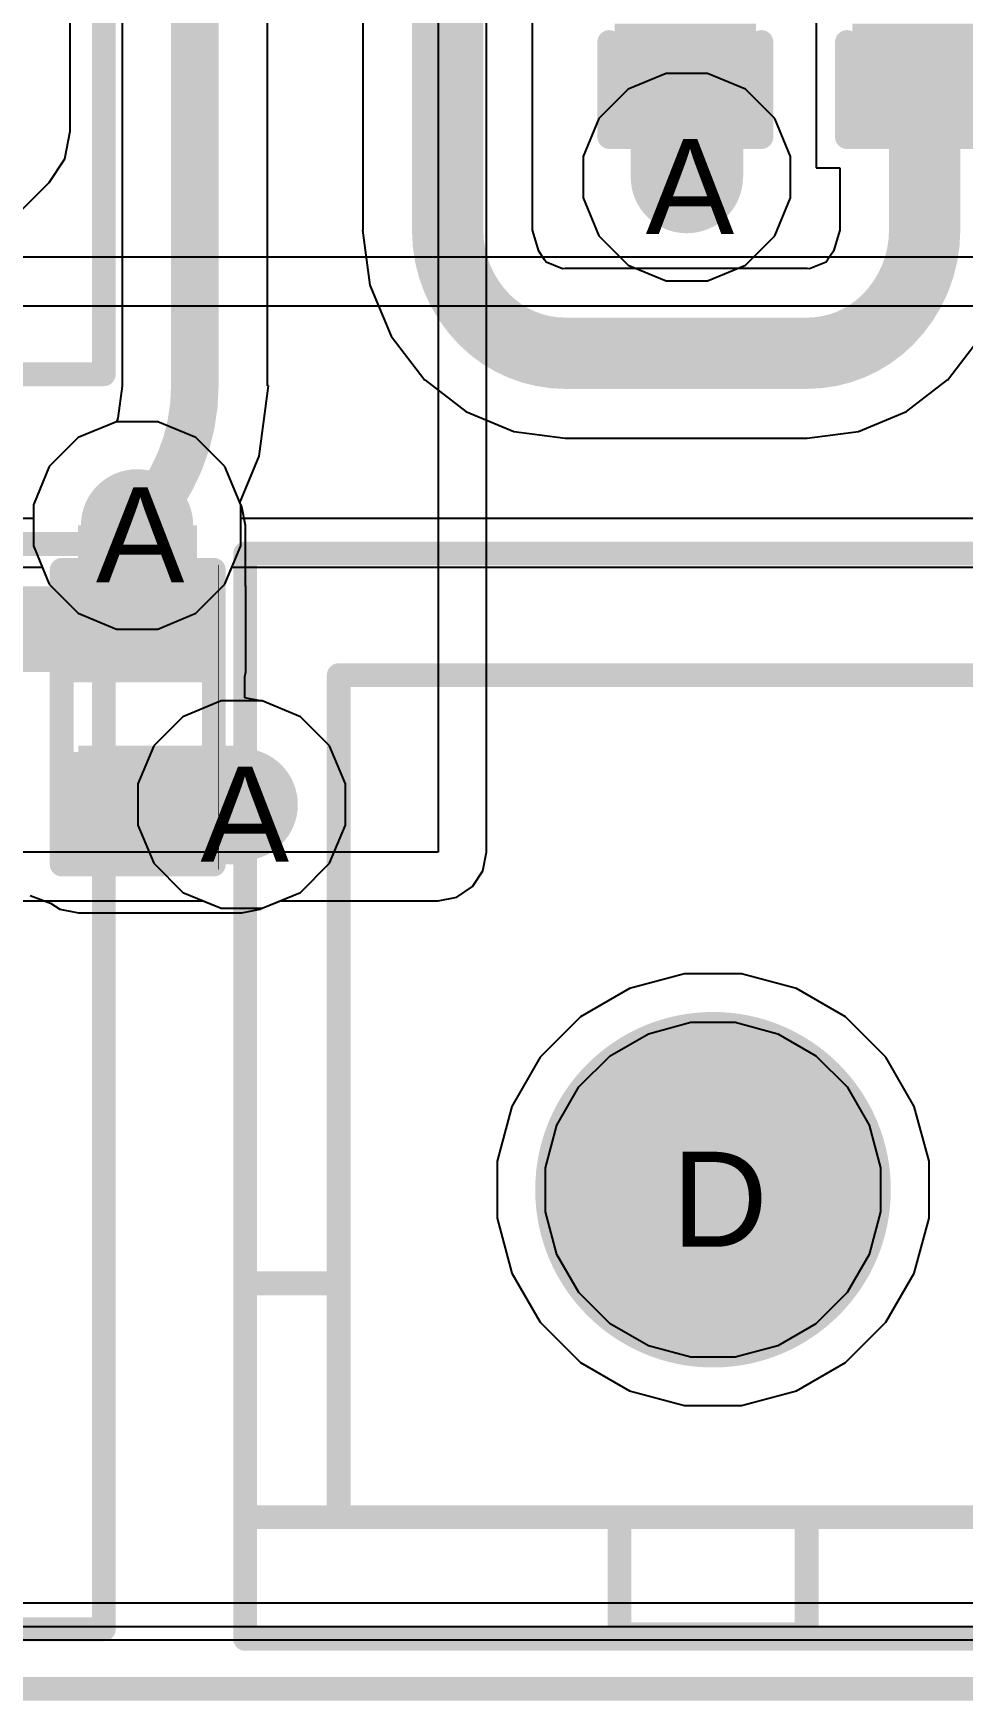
# Model space of a CAD drawing. Header units: inches. Extents: x 0 to 5271, y 0 to 5417.
# Drawn here: x 108.26 to 113.22, y -0.06 to 8.85 of the extents above; entities that cross this region are included whole.
import ezdxf

# ---------------------------------------------------------------- set-up
doc = ezdxf.new("R2010")
doc.units = ezdxf.units.IN
for name, color, linetype in [('Board_Outline', 216, 'Continuous'), ('Bottom Layer', 5, 'Continuous'), ('Bottom Overlay', 54, 'Continuous'), ('Bottom Paste', 16, 'Continuous'), ('Bottom Solder', 6, 'Continuous'), ('Drill Drawing', 1, 'Continuous'), ('L2_GND1', 16, 'Continuous'), ('L3_SIG1', 76, 'Continuous'), ('L4_PWR', 90, 'Continuous'), ('L5_GND2', 156, 'Continuous'), ('L6_SIG2', 130, 'Continuous'), ('L7_GND3', 216, 'Continuous'), ('Multi-Layer', 9, 'Continuous'), ('Pad Holes', 156, 'Continuous'), ('Top Layer', 1, 'Continuous'), ('Top Overlay', 2, 'Continuous'), ('Top Paste', 8, 'Continuous'), ('Top Solder', 216, 'Continuous'), ('Via Holes', 16, 'Continuous')]:
    doc.layers.add(name, color=color, linetype=linetype)
doc.styles.add('Arial', font='', dxfattribs={"height": 0.2})
doc.styles.get('Arial').set_extended_font_data('Arial')

# ---------------------------------------------------------------- blocks, each defined once
blk = doc.blocks.new('RES_0402_B_464')
at = {"layer": 'Bottom Layer'}
for points in [[(-0.2413, 0.3175), (-0.2413, -0.3175), (-0.6985, -0.3175), (-0.6985, 0.3175)], [(0.6985, 0.3175), (0.6985, -0.3175), (0.2413, -0.3175), (0.2413, 0.3175)]]:
    blk.add_hatch(color=5, dxfattribs=at).paths.add_polyline_path(points)
at = {"layer": 'Bottom Paste'}
for points in [[(-0.2413, 0.3175), (-0.2413, -0.3175), (-0.6985, -0.3175), (-0.6985, 0.3175)], [(0.6985, 0.3175), (0.6985, -0.3175), (0.2413, -0.3175), (0.2413, 0.3175)]]:
    blk.add_hatch(color=16, dxfattribs=at).paths.add_polyline_path(points)
at = {"layer": 'Bottom Solder'}
for points in [[(-0.1863, 0.3725), (-0.1863, -0.3725), (-0.7535, -0.3725), (-0.7535, 0.3725)], [(0.7535, 0.3725), (0.7535, -0.3725), (0.1863, -0.3725), (0.1863, 0.3725)]]:
    blk.add_hatch(color=6, dxfattribs=at).paths.add_polyline_path(points)
at = {"layer": 'Bottom Overlay'}
for points in [[(0.7874, 0.4064, 0.127, 0.127, 0), (-0.7874, 0.4064, 0.127, 0.127, 0)], [(-0.7874, -0.4064, 0.127, 0.127, 0), (-0.7874, 0.4064, 0.127, 0.127, 0)], [(0.7874, -0.4064, 0.127, 0.127, 0), (0.7874, 0.4064, 0.127, 0.127, 0)], [(0.8128, 0.4318, 0.00323, 0.00323, 0), (-0.8128, 0.4318, 0.00323, 0.00323, 0)], [(0.7874, -0.4064, 0.127, 0.127, 0), (-0.7874, -0.4064, 0.127, 0.127, 0)]]:
    blk.add_lwpolyline(points, format="xyseb", dxfattribs=at)
for points in [[(-0.8192, 0.4064, 0.0635, 0.0635, 1), (-0.7557, 0.4064, 0.0635, 0.0635, 1)], [(-0.8192, 0.4064, 0.0635, 0.0635, 1), (-0.7557, 0.4064, 0.0635, 0.0635, 1)], [(0.7556, 0.4064, 0.0635, 0.0635, 1), (0.8191, 0.4064, 0.0635, 0.0635, 1)], [(0.7556, 0.4064, 0.0635, 0.0635, 1), (0.8191, 0.4064, 0.0635, 0.0635, 1)], [(-0.8136, 0.4318, 0.00161, 0.00161, 1), (-0.812, 0.4318, 0.00161, 0.00161, 1)], [(0.812, 0.4318, 0.00161, 0.00161, 1), (0.8136, 0.4318, 0.00161, 0.00161, 1)], [(-0.8192, -0.4064, 0.0635, 0.0635, 1), (-0.7557, -0.4064, 0.0635, 0.0635, 1)], [(-0.8192, -0.4064, 0.0635, 0.0635, 1), (-0.7557, -0.4064, 0.0635, 0.0635, 1)], [(0.7556, -0.4064, 0.0635, 0.0635, 1), (0.8191, -0.4064, 0.0635, 0.0635, 1)], [(0.7556, -0.4064, 0.0635, 0.0635, 1), (0.8191, -0.4064, 0.0635, 0.0635, 1)]]:
    blk.add_lwpolyline(points, format="xyseb", close=True, dxfattribs=at)
blk = doc.blocks.new('XH_4A_520')
at = {"layer": 'Top Overlay'}
for points in [[(-6.2501, 3.3476, 0.127, 0.127, 0), (6.2499, 3.3476, 0.127, 0.127, 0)], [(6.2499, -2.4384, 0.127, 0.127, 0), (6.2499, 3.3476, 0.127, 0.127, 0)], [(-6.2501, -2.4524, 0.127, 0.127, 0), (6.2499, -2.4524, 0.127, 0.127, 0)]]:
    blk.add_lwpolyline(points, format="xyseb", dxfattribs=at)
for points in [[(6.2182, 3.3476, 0.0635, 0.0635, 1), (6.2817, 3.3476, 0.0635, 0.0635, 1)], [(6.2182, 3.3476, 0.0635, 0.0635, 1), (6.2817, 3.3476, 0.0635, 0.0635, 1)], [(6.2182, -2.4384, 0.0635, 0.0635, 1), (6.2817, -2.4384, 0.0635, 0.0635, 1)], [(6.2182, -2.4524, 0.0635, 0.0635, 1), (6.2817, -2.4524, 0.0635, 0.0635, 1)]]:
    blk.add_lwpolyline(points, format="xyseb", close=True, dxfattribs=at)
blk = doc.blocks.new('XH_4A_L_522')
at = {"layer": 'Top Overlay'}
for points in [[(6.2499, -2.286, 0.127, 0.127, 0), (6.2499, 3.5, 0.127, 0.127, 0)], [(-6.2501, -2.3, 0.127, 0.127, 0), (6.2499, -2.3, 0.127, 0.127, 0)]]:
    blk.add_lwpolyline(points, format="xyseb", dxfattribs=at)
for points in [[(6.2182, -2.286, 0.0635, 0.0635, 1), (6.2817, -2.286, 0.0635, 0.0635, 1)], [(6.2182, -2.3, 0.0635, 0.0635, 1), (6.2817, -2.3, 0.0635, 0.0635, 1)]]:
    blk.add_lwpolyline(points, format="xyseb", close=True, dxfattribs=at)
blk = doc.blocks.new('HC_XH_3A_R_530')
at = {"layer": 'Bottom Layer'}
h = blk.add_hatch(color=5, dxfattribs=at)
edge = h.paths.add_edge_path()
edge.add_arc((-2.5, 0), 0.9, 0, 360)
at = {"layer": 'Bottom Solder'}
h = blk.add_hatch(color=6, dxfattribs=at)
edge = h.paths.add_edge_path()
edge.add_arc((-2.5, 0), 0.95, 0, 360)
at = {"layer": 'L2_GND1'}
h = blk.add_hatch(color=16, dxfattribs=at)
edge = h.paths.add_edge_path()
edge.add_arc((-2.5, 0), 0.9, 0, 360)
at = {"layer": 'L3_SIG1'}
h = blk.add_hatch(color=76, dxfattribs=at)
edge = h.paths.add_edge_path()
edge.add_arc((-2.5, 0), 0.9, 0, 360)
at = {"layer": 'L4_PWR'}
h = blk.add_hatch(color=90, dxfattribs=at)
edge = h.paths.add_edge_path()
edge.add_arc((-2.5, 0), 0.9, 0, 360)
at = {"layer": 'L5_GND2'}
h = blk.add_hatch(color=156, dxfattribs=at)
edge = h.paths.add_edge_path()
edge.add_arc((-2.5, 0), 0.9, 0, 360)
at = {"layer": 'L6_SIG2'}
h = blk.add_hatch(color=130, dxfattribs=at)
edge = h.paths.add_edge_path()
edge.add_arc((-2.5, 0), 0.9, 0, 360)
at = {"layer": 'L7_GND3'}
h = blk.add_hatch(color=216, dxfattribs=at)
edge = h.paths.add_edge_path()
edge.add_arc((-2.5, 0), 0.9, 0, 360)
at = {"layer": 'Multi-Layer'}
h = blk.add_hatch(color=9, dxfattribs=at)
edge = h.paths.add_edge_path()
edge.add_arc((-2.5, 0), 0.9, 0, 360)
at = {"layer": 'Pad Holes'}
h = blk.add_hatch(color=7, dxfattribs=at)
edge = h.paths.add_edge_path()
edge.add_arc((-2.5, 0), 0.5, 0, 360)
at = {"layer": 'Top Layer'}
h = blk.add_hatch(color=1, dxfattribs=at)
edge = h.paths.add_edge_path()
edge.add_arc((-2.5, 0), 0.9, 0, 360)
at = {"layer": 'Top Solder'}
h = blk.add_hatch(color=216, dxfattribs=at)
edge = h.paths.add_edge_path()
edge.add_arc((-2.5, 0), 0.95, 0, 360)
at = {"layer": 'Top Overlay'}
for points in [[(-5, 3.4, 0.127, 0.127, 0), (5, 3.4, 0.127, 0.127, 0)], [(-5, -2.4, 0.127, 0.127, 0), (-5, 3.4, 0.127, 0.127, 0)], [(-4.5, -1.7501, 0.127, 0.127, 0), (-4.5, 2.7501, 0.127, 0.127, 0)], [(-4.5, 2.7501, 0.127, 0.127, 0), (4.375, 2.7501, 0.127, 0.127, 0)], [(-4.9999, -1.7501, 0.127, 0.127, 0), (-4.9999, -0.5001, 0.127, 0.127, 0)], [(-4.9999, -0.5001, 0.127, 0.127, 0), (-4.4997, -0.5001, 0.127, 0.127, 0)], [(-4.4997, -1.7501, 0.127, 0.127, 0), (-4.4997, -0.5001, 0.127, 0.127, 0)], [(-4.9999, -1.7501, 0.127, 0.127, 0), (-4.4997, -1.7501, 0.127, 0.127, 0)], [(-4.5, -1.7501, 0.127, 0.127, 0), (4.375, -1.7501, 0.127, 0.127, 0)], [(-2.9999, -2.3751, 0.127, 0.127, 0), (-2.9999, -1.7501, 0.127, 0.127, 0)], [(-2.9999, -1.7501, 0.127, 0.127, 0), (-1.9999, -1.7501, 0.127, 0.127, 0)], [(-1.9999, -2.3751, 0.127, 0.127, 0), (-1.9999, -1.7501, 0.127, 0.127, 0)], [(-2.9999, -2.3751, 0.127, 0.127, 0), (-1.9999, -2.3751, 0.127, 0.127, 0)], [(-5, -2.4, 0.127, 0.127, 0), (5, -2.4, 0.127, 0.127, 0)]]:
    blk.add_lwpolyline(points, format="xyseb", dxfattribs=at)
for points in [[(-5.0317, 3.4, 0.0635, 0.0635, 1), (-4.9682, 3.4, 0.0635, 0.0635, 1)], [(-5.0317, 3.4, 0.0635, 0.0635, 1), (-4.9682, 3.4, 0.0635, 0.0635, 1)], [(-4.5317, 2.7501, 0.0635, 0.0635, 1), (-4.4682, 2.7501, 0.0635, 0.0635, 1)], [(-4.5317, 2.7501, 0.0635, 0.0635, 1), (-4.4682, 2.7501, 0.0635, 0.0635, 1)], [(-5.0316, -0.5001, 0.0635, 0.0635, 1), (-4.9681, -0.5001, 0.0635, 0.0635, 1)], [(-5.0316, -0.5001, 0.0635, 0.0635, 1), (-4.9681, -0.5001, 0.0635, 0.0635, 1)], [(-4.5315, -0.5001, 0.0635, 0.0635, 1), (-4.468, -0.5001, 0.0635, 0.0635, 1)], [(-4.5315, -0.5001, 0.0635, 0.0635, 1), (-4.468, -0.5001, 0.0635, 0.0635, 1)], [(-5.0316, -1.7501, 0.0635, 0.0635, 1), (-4.9681, -1.7501, 0.0635, 0.0635, 1)], [(-5.0316, -1.7501, 0.0635, 0.0635, 1), (-4.9681, -1.7501, 0.0635, 0.0635, 1)], [(-4.5317, -1.7501, 0.0635, 0.0635, 1), (-4.4682, -1.7501, 0.0635, 0.0635, 1)], [(-4.5317, -1.7501, 0.0635, 0.0635, 1), (-4.4682, -1.7501, 0.0635, 0.0635, 1)], [(-4.5315, -1.7501, 0.0635, 0.0635, 1), (-4.468, -1.7501, 0.0635, 0.0635, 1)], [(-4.5315, -1.7501, 0.0635, 0.0635, 1), (-4.468, -1.7501, 0.0635, 0.0635, 1)], [(-3.0316, -1.7501, 0.0635, 0.0635, 1), (-2.9681, -1.7501, 0.0635, 0.0635, 1)], [(-3.0316, -1.7501, 0.0635, 0.0635, 1), (-2.9681, -1.7501, 0.0635, 0.0635, 1)], [(-2.0316, -1.7501, 0.0635, 0.0635, 1), (-1.9681, -1.7501, 0.0635, 0.0635, 1)], [(-2.0316, -1.7501, 0.0635, 0.0635, 1), (-1.9681, -1.7501, 0.0635, 0.0635, 1)], [(-3.0316, -2.3751, 0.0635, 0.0635, 1), (-2.9681, -2.3751, 0.0635, 0.0635, 1)], [(-3.0316, -2.3751, 0.0635, 0.0635, 1), (-2.9681, -2.3751, 0.0635, 0.0635, 1)], [(-2.0316, -2.3751, 0.0635, 0.0635, 1), (-1.9681, -2.3751, 0.0635, 0.0635, 1)], [(-2.0316, -2.3751, 0.0635, 0.0635, 1), (-1.9681, -2.3751, 0.0635, 0.0635, 1)], [(-5.0317, -2.4, 0.0635, 0.0635, 1), (-4.9682, -2.4, 0.0635, 0.0635, 1)], [(-5.0317, -2.4, 0.0635, 0.0635, 1), (-4.9682, -2.4, 0.0635, 0.0635, 1)]]:
    blk.add_lwpolyline(points, format="xyseb", close=True, dxfattribs=at)
blk = doc.blocks.new('CAP_0402_639')
at = {"layer": 'Top Layer'}
for points in [[(-0.6985, -0.3175), (-0.6985, 0.3175), (-0.2413, 0.3175), (-0.2413, -0.3175)], [(0.2413, -0.3175), (0.2413, 0.3175), (0.6985, 0.3175), (0.6985, -0.3175)]]:
    blk.add_hatch(color=1, dxfattribs=at).paths.add_polyline_path(points)
at = {"layer": 'Top Paste'}
for points in [[(-0.6985, -0.3175), (-0.6985, 0.3175), (-0.2413, 0.3175), (-0.2413, -0.3175)], [(0.2413, -0.3175), (0.2413, 0.3175), (0.6985, 0.3175), (0.6985, -0.3175)]]:
    blk.add_hatch(color=8, dxfattribs=at).paths.add_polyline_path(points)
at = {"layer": 'Top Solder'}
for points in [[(-0.7585, -0.3775), (-0.7585, 0.3775), (-0.1813, 0.3775), (-0.1813, -0.3775)], [(0.1813, -0.3775), (0.1813, 0.3775), (0.7585, 0.3775), (0.7585, -0.3775)]]:
    blk.add_hatch(color=216, dxfattribs=at).paths.add_polyline_path(points)
at = {"layer": 'Top Overlay'}
for points in [[(-0.7874, -0.4064, 0.127, 0.127, 0), (-0.7874, 0.4064, 0.127, 0.127, 0)], [(-0.2794, 0.4064, 0.127, 0.127, 0), (-0.7874, 0.4064, 0.127, 0.127, 0)], [(0.7874, 0.4064, 0.127, 0.127, 0), (0.2794, 0.4064, 0.127, 0.127, 0)], [(0.7874, -0.4064, 0.127, 0.127, 0), (0.7874, 0.4064, 0.127, 0.127, 0)], [(-0.2794, -0.4064, 0.127, 0.127, 0), (-0.7874, -0.4064, 0.127, 0.127, 0)], [(0.7874, -0.4064, 0.127, 0.127, 0), (0.2794, -0.4064, 0.127, 0.127, 0)]]:
    blk.add_lwpolyline(points, format="xyseb", dxfattribs=at)
for points in [[(-0.8191, 0.4064, 0.0635, 0.0635, 1), (-0.7556, 0.4064, 0.0635, 0.0635, 1)], [(-0.8191, 0.4064, 0.0635, 0.0635, 1), (-0.7556, 0.4064, 0.0635, 0.0635, 1)], [(-0.3111, 0.4064, 0.0635, 0.0635, 1), (-0.2476, 0.4064, 0.0635, 0.0635, 1)], [(0.2477, 0.4064, 0.0635, 0.0635, 1), (0.3112, 0.4064, 0.0635, 0.0635, 1)], [(0.7557, 0.4064, 0.0635, 0.0635, 1), (0.8192, 0.4064, 0.0635, 0.0635, 1)], [(0.7557, 0.4064, 0.0635, 0.0635, 1), (0.8192, 0.4064, 0.0635, 0.0635, 1)], [(-0.8191, -0.4064, 0.0635, 0.0635, 1), (-0.7556, -0.4064, 0.0635, 0.0635, 1)], [(-0.8191, -0.4064, 0.0635, 0.0635, 1), (-0.7556, -0.4064, 0.0635, 0.0635, 1)], [(-0.3111, -0.4064, 0.0635, 0.0635, 1), (-0.2476, -0.4064, 0.0635, 0.0635, 1)], [(0.2477, -0.4064, 0.0635, 0.0635, 1), (0.3112, -0.4064, 0.0635, 0.0635, 1)], [(0.7557, -0.4064, 0.0635, 0.0635, 1), (0.8192, -0.4064, 0.0635, 0.0635, 1)], [(0.7557, -0.4064, 0.0635, 0.0635, 1), (0.8192, -0.4064, 0.0635, 0.0635, 1)]]:
    blk.add_lwpolyline(points, format="xyseb", close=True, dxfattribs=at)
blk = doc.blocks.new('CAP_0402_641')
at = {"layer": 'Top Layer'}
for points in [[(-0.6985, -0.3175), (-0.6985, 0.3175), (-0.2413, 0.3175), (-0.2413, -0.3175)], [(0.2413, -0.3175), (0.2413, 0.3175), (0.6985, 0.3175), (0.6985, -0.3175)]]:
    blk.add_hatch(color=1, dxfattribs=at).paths.add_polyline_path(points)
at = {"layer": 'Top Paste'}
for points in [[(-0.6985, -0.3175), (-0.6985, 0.3175), (-0.2413, 0.3175), (-0.2413, -0.3175)], [(0.2413, -0.3175), (0.2413, 0.3175), (0.6985, 0.3175), (0.6985, -0.3175)]]:
    blk.add_hatch(color=8, dxfattribs=at).paths.add_polyline_path(points)
at = {"layer": 'Top Solder'}
for points in [[(-0.7585, -0.3775), (-0.7585, 0.3775), (-0.1813, 0.3775), (-0.1813, -0.3775)], [(0.1813, -0.3775), (0.1813, 0.3775), (0.7585, 0.3775), (0.7585, -0.3775)]]:
    blk.add_hatch(color=216, dxfattribs=at).paths.add_polyline_path(points)
at = {"layer": 'Top Overlay'}
for points in [[(-0.7874, 0.4064, 0.127, 0.127, 0), (-0.7874, -0.4064, 0.127, 0.127, 0)], [(-0.7874, 0.4064, 0.127, 0.127, 0), (-0.2794, 0.4064, 0.127, 0.127, 0)], [(0.2794, 0.4064, 0.127, 0.127, 0), (0.7874, 0.4064, 0.127, 0.127, 0)], [(0.7874, 0.4064, 0.127, 0.127, 0), (0.7874, -0.4064, 0.127, 0.127, 0)], [(-0.7874, -0.4064, 0.127, 0.127, 0), (-0.2794, -0.4064, 0.127, 0.127, 0)], [(0.2794, -0.4064, 0.127, 0.127, 0), (0.7874, -0.4064, 0.127, 0.127, 0)]]:
    blk.add_lwpolyline(points, format="xyseb", dxfattribs=at)
for points in [[(-0.8191, 0.4064, 0.0635, 0.0635, 1), (-0.7556, 0.4064, 0.0635, 0.0635, 1)], [(-0.8191, 0.4064, 0.0635, 0.0635, 1), (-0.7556, 0.4064, 0.0635, 0.0635, 1)], [(-0.3111, 0.4064, 0.0635, 0.0635, 1), (-0.2476, 0.4064, 0.0635, 0.0635, 1)], [(0.2477, 0.4064, 0.0635, 0.0635, 1), (0.3112, 0.4064, 0.0635, 0.0635, 1)], [(0.7557, 0.4064, 0.0635, 0.0635, 1), (0.8192, 0.4064, 0.0635, 0.0635, 1)], [(0.7557, 0.4064, 0.0635, 0.0635, 1), (0.8192, 0.4064, 0.0635, 0.0635, 1)], [(-0.8191, -0.4064, 0.0635, 0.0635, 1), (-0.7556, -0.4064, 0.0635, 0.0635, 1)], [(-0.8191, -0.4064, 0.0635, 0.0635, 1), (-0.7556, -0.4064, 0.0635, 0.0635, 1)], [(-0.3111, -0.4064, 0.0635, 0.0635, 1), (-0.2476, -0.4064, 0.0635, 0.0635, 1)], [(0.2477, -0.4064, 0.0635, 0.0635, 1), (0.3112, -0.4064, 0.0635, 0.0635, 1)], [(0.7557, -0.4064, 0.0635, 0.0635, 1), (0.8192, -0.4064, 0.0635, 0.0635, 1)], [(0.7557, -0.4064, 0.0635, 0.0635, 1), (0.8192, -0.4064, 0.0635, 0.0635, 1)]]:
    blk.add_lwpolyline(points, format="xyseb", close=True, dxfattribs=at)

msp = doc.modelspace()

# ---------------------------------------------------------------- hatches: boundary and pattern name
at = {"layer": 'Bottom Layer'}
h = msp.add_hatch(color=5, dxfattribs=at)
edge = h.paths.add_edge_path()
edge.add_arc((111.7471, 8.0787), 0.3, 0, 360)
h = msp.add_hatch(color=5, dxfattribs=at)
edge = h.paths.add_edge_path()
edge.add_arc((108.8098, 6.2176), 0.3, 0, 360)
for points in [[(108.4949, 5.4339), (109.1299, 5.4339), (109.1299, 6.2176), (108.4949, 6.2176)], [(107.3493, 5.4339), (109.1311, 5.4339), (109.1311, 5.8911), (107.3493, 5.8911)], [(108.4961, 5.0402), (108.4961, 4.4052), (109.3687, 4.4052), (109.3687, 5.0402)]]:
    msp.add_hatch(color=5, dxfattribs=at).paths.add_polyline_path(points)
h = msp.add_hatch(color=5, dxfattribs=at)
edge = h.paths.add_edge_path()
edge.add_arc((109.3687, 4.7254), 0.3, 0, 360)
at = {"layer": 'L2_GND1'}
h = msp.add_hatch(color=16, dxfattribs=at)
edge = h.paths.add_edge_path()
edge.add_arc((111.7471, 8.0787), 0.3, 0, 360)
h = msp.add_hatch(color=16, dxfattribs=at)
edge = h.paths.add_edge_path()
edge.add_arc((108.8098, 6.2176), 0.3, 0, 360)
h = msp.add_hatch(color=16, dxfattribs=at)
edge = h.paths.add_edge_path()
edge.add_arc((109.3687, 4.7254), 0.3, 0, 360)
at = {"layer": 'L3_SIG1'}
h = msp.add_hatch(color=76, dxfattribs=at)
edge = h.paths.add_edge_path()
edge.add_arc((111.7471, 8.0787), 0.3, 0, 360)
h = msp.add_hatch(color=76, dxfattribs=at)
edge = h.paths.add_edge_path()
edge.add_arc((108.8098, 6.2176), 0.3, 0, 360)
h = msp.add_hatch(color=76, dxfattribs=at)
edge = h.paths.add_edge_path()
edge.add_arc((109.3687, 4.7254), 0.3, 0, 360)
at = {"layer": 'L4_PWR'}
h = msp.add_hatch(color=90, dxfattribs=at)
edge = h.paths.add_edge_path()
edge.add_arc((111.7471, 8.0787), 0.3, 0, 360)
h = msp.add_hatch(color=90, dxfattribs=at)
edge = h.paths.add_edge_path()
edge.add_arc((108.8098, 6.2176), 0.3, 0, 360)
h = msp.add_hatch(color=90, dxfattribs=at)
edge = h.paths.add_edge_path()
edge.add_arc((109.3687, 4.7254), 0.3, 0, 360)
at = {"layer": 'L5_GND2'}
h = msp.add_hatch(color=156, dxfattribs=at)
edge = h.paths.add_edge_path()
edge.add_arc((111.7471, 8.0787), 0.3, 0, 360)
h = msp.add_hatch(color=156, dxfattribs=at)
edge = h.paths.add_edge_path()
edge.add_arc((108.8098, 6.2176), 0.3, 0, 360)
h = msp.add_hatch(color=156, dxfattribs=at)
edge = h.paths.add_edge_path()
edge.add_arc((109.3687, 4.7254), 0.3, 0, 360)
at = {"layer": 'L6_SIG2'}
h = msp.add_hatch(color=130, dxfattribs=at)
edge = h.paths.add_edge_path()
edge.add_arc((111.7471, 8.0787), 0.3, 0, 360)
h = msp.add_hatch(color=130, dxfattribs=at)
edge = h.paths.add_edge_path()
edge.add_arc((108.8098, 6.2176), 0.3, 0, 360)
h = msp.add_hatch(color=130, dxfattribs=at)
edge = h.paths.add_edge_path()
edge.add_arc((109.3687, 4.7254), 0.3, 0, 360)
at = {"layer": 'L7_GND3'}
h = msp.add_hatch(color=216, dxfattribs=at)
edge = h.paths.add_edge_path()
edge.add_arc((111.7471, 8.0787), 0.3, 0, 360)
h = msp.add_hatch(color=216, dxfattribs=at)
edge = h.paths.add_edge_path()
edge.add_arc((108.8098, 6.2176), 0.3, 0, 360)
h = msp.add_hatch(color=216, dxfattribs=at)
edge = h.paths.add_edge_path()
edge.add_arc((109.3687, 4.7254), 0.3, 0, 360)
at = {"layer": 'Top Layer'}
msp.add_hatch(color=1, dxfattribs=at).paths.add_polyline_path([(111.4471, 8.0787), (112.0481, 8.0787), (112.0481, 8.8387), (111.4471, 8.8387)])
h = msp.add_hatch(color=1, dxfattribs=at)
edge = h.paths.add_edge_path()
edge.add_arc((111.7471, 8.0787), 0.3, 0, 360)
h = msp.add_hatch(color=1, dxfattribs=at)
edge = h.paths.add_edge_path()
edge.add_arc((108.8098, 6.2176), 0.3, 0, 360)
h = msp.add_hatch(color=1, dxfattribs=at)
edge = h.paths.add_edge_path()
edge.add_arc((109.3687, 4.7254), 0.3, 0, 360)
at = {"layer": 'Via Holes'}
h = msp.add_hatch(color=7, dxfattribs=at)
edge = h.paths.add_edge_path()
edge.add_arc((111.7471, 8.0787), 0.15, 0, 360)
h = msp.add_hatch(color=7, dxfattribs=at)
edge = h.paths.add_edge_path()
edge.add_arc((108.8098, 6.2176), 0.15, 0, 360)
h = msp.add_hatch(color=7, dxfattribs=at)
edge = h.paths.add_edge_path()
edge.add_arc((109.3687, 4.7254), 0.15, 0, 360)

# ---------------------------------------------------------------- linework, layer by layer
at = {"layer": 'Board_Outline'}
msp.add_lwpolyline([(0, 0, 0.127, 0.127, 0), (150, 0, 0.127, 0.127, 0)], format="xyseb", dxfattribs=at)
at = {"layer": 'Bottom Layer'}
for p, q in [((108.496, 6.6873), (108.3401, 6.5314)), ((108.6996, 6.7716), (108.496, 6.6873)), ((108.92, 6.7716), (108.6996, 6.7716)), ((109.1236, 6.6873), (108.92, 6.7716)), ((109.2794, 6.5314), (109.1236, 6.6873)), ((108.3401, 6.5314), (108.2558, 6.3278)), ((109.3638, 6.3278), (109.2794, 6.5314)), ((108.2558, 6.3278), (108.2558, 6.3169)), ((109.3638, 6.3248), (109.3638, 6.3278)), ((108.2558, 6.3169), (108.2557, 6.3167)), ((109.3692, 6.3167), (109.3638, 6.3248)), ((109.3889, 6.2176), (109.3692, 6.3167)), ((109.3889, 5.897), (109.3889, 6.2176)), ((109.3901, 5.8911), (109.3889, 5.897)), ((109.3901, 5.4339), (109.3901, 5.8911)), ((109.3851, 5.4089), (109.3901, 5.4339)), ((109.3851, 5.2959), (109.3851, 5.4089)), ((109.4678, 5.2795), (109.3851, 5.2959)), ((109.468, 5.2794), (109.4678, 5.2795)), ((109.4789, 5.2794), (109.468, 5.2794)), ((109.6825, 5.195), (109.4789, 5.2794)), ((109.8383, 5.0392), (109.6825, 5.195)), ((109.9227, 4.8356), (109.8383, 5.0392)), ((109.9227, 4.6152), (109.9227, 4.8356)), ((109.8383, 4.4116), (109.9227, 4.6152)), ((109.6825, 4.2557), (109.8383, 4.4116)), ((108.2383, 4.2401), (108.3481, 4.1986)), ((108.3481, 4.1986), (108.397, 4.166)), ((109.4789, 4.1714), (109.6825, 4.2557)), ((108.397, 4.166), (108.4961, 4.1463)), ((108.4961, 4.1463), (109.3687, 4.1463)), ((109.3687, 4.1463), (109.4678, 4.166)), ((109.4678, 4.166), (109.4759, 4.1714)), ((109.4759, 4.1714), (109.4789, 4.1714)), ((120.3457, 0.259), (93.9096, 0.259))]:
    msp.add_line(p, q, dxfattribs=at)
at = {"layer": 'L2_GND1'}
for p, q in [((108.496, 6.6873), (108.3401, 6.5314)), ((108.6996, 6.7716), (108.496, 6.6873)), ((108.92, 6.7716), (108.6996, 6.7716)), ((109.1236, 6.6873), (108.92, 6.7716)), ((109.2794, 6.5314), (109.1236, 6.6873)), ((108.3401, 6.5314), (108.2558, 6.3278)), ((109.3638, 6.3278), (109.2794, 6.5314)), ((108.2558, 6.3278), (108.2558, 6.1074)), ((109.3638, 6.1074), (109.3638, 6.3278)), ((108.2558, 6.1074), (108.3401, 5.9038)), ((109.2794, 5.9038), (109.3638, 6.1074)), ((108.3401, 5.9038), (108.496, 5.748)), ((109.1236, 5.748), (109.2794, 5.9038)), ((108.496, 5.748), (108.6996, 5.6636)), ((108.92, 5.6636), (109.1236, 5.748)), ((108.6996, 5.6636), (108.92, 5.6636)), ((109.2585, 5.2794), (109.0549, 5.195)), ((109.4789, 5.2794), (109.2585, 5.2794)), ((109.6825, 5.195), (109.4789, 5.2794)), ((109.0549, 5.195), (108.899, 5.0392)), ((109.8383, 5.0392), (109.6825, 5.195)), ((108.899, 5.0392), (108.8147, 4.8356)), ((109.9227, 4.8356), (109.8383, 5.0392)), ((108.8147, 4.8356), (108.8147, 4.6152)), ((109.9227, 4.6152), (109.9227, 4.8356)), ((108.8147, 4.6152), (108.899, 4.4116)), ((109.8383, 4.4116), (109.9227, 4.6152)), ((108.899, 4.4116), (109.0549, 4.2557)), ((109.6825, 4.2557), (109.8383, 4.4116)), ((109.0549, 4.2557), (109.2585, 4.1714)), ((109.4789, 4.1714), (109.6825, 4.2557)), ((109.2585, 4.1714), (109.4789, 4.1714)), ((135.4288, 0.259), (93.9096, 0.259))]:
    msp.add_line(p, q, dxfattribs=at)
at = {"layer": 'L3_SIG1'}
for p, q in [((108.496, 6.6873), (108.3401, 6.5314)), ((108.6996, 6.7716), (108.496, 6.6873)), ((108.92, 6.7716), (108.6996, 6.7716)), ((109.1236, 6.6873), (108.92, 6.7716)), ((109.2794, 6.5314), (109.1236, 6.6873)), ((108.3401, 6.5314), (108.2558, 6.3278)), ((109.3638, 6.3278), (109.2794, 6.5314)), ((108.2558, 6.3278), (108.2558, 6.2534)), ((109.3638, 6.2534), (109.3638, 6.3278)), ((108.2558, 6.2534), (104.6502, 6.2534)), ((113.9199, 6.2534), (109.3638, 6.2534)), ((104.6502, 5.9944), (108.3026, 5.9944)), ((108.3026, 5.9944), (108.3401, 5.9038)), ((109.2794, 5.9038), (109.317, 5.9944)), ((109.317, 5.9944), (113.9199, 5.9944)), ((108.3401, 5.9038), (108.496, 5.748)), ((109.1236, 5.748), (109.2794, 5.9038)), ((108.496, 5.748), (108.6996, 5.6636)), ((108.92, 5.6636), (109.1236, 5.748)), ((108.6996, 5.6636), (108.92, 5.6636)), ((109.2585, 5.2794), (109.0549, 5.195)), ((109.4789, 5.2794), (109.2585, 5.2794)), ((109.6825, 5.195), (109.4789, 5.2794)), ((109.0549, 5.195), (108.899, 5.0392)), ((109.8383, 5.0392), (109.6825, 5.195)), ((108.899, 5.0392), (108.8147, 4.8356)), ((109.9227, 4.8356), (109.8383, 5.0392)), ((108.8147, 4.8356), (108.8147, 4.6152)), ((109.9227, 4.6152), (109.9227, 4.8356)), ((108.8147, 4.6152), (108.899, 4.4116)), ((109.8383, 4.4116), (109.9227, 4.6152)), ((108.899, 4.4116), (109.0549, 4.2557)), ((109.6825, 4.2557), (109.8383, 4.4116)), ((109.0549, 4.2557), (109.2585, 4.1714)), ((109.4789, 4.1714), (109.6825, 4.2557)), ((109.2585, 4.1714), (109.4789, 4.1714)), ((111.7351, 3.821), (111.4416, 3.7424)), ((112.0389, 3.821), (111.7351, 3.821)), ((112.3324, 3.7424), (112.0389, 3.821)), ((111.4416, 3.7424), (111.1784, 3.5904)), ((112.5956, 3.5904), (112.3324, 3.7424)), ((111.1784, 3.5904), (110.9636, 3.3756)), ((112.8104, 3.3756), (112.5956, 3.5904)), ((111.3374, 3.3832), (111.5415, 3.501)), ((111.5415, 3.501), (111.7692, 3.562)), ((111.7692, 3.562), (112.0048, 3.562)), ((112.0048, 3.562), (112.2325, 3.501)), ((112.2325, 3.501), (112.4366, 3.3832)), ((110.9636, 3.3756), (110.8116, 3.1124)), ((111.1708, 3.2166), (111.3374, 3.3832)), ((112.4366, 3.3832), (112.6032, 3.2166)), ((112.9623, 3.1124), (112.8104, 3.3756)), ((111.053, 3.0125), (111.1708, 3.2166)), ((112.6032, 3.2166), (112.721, 3.0125)), ((110.8116, 3.1124), (110.733, 2.8189)), ((113.041, 2.8189), (112.9623, 3.1124)), ((110.992, 2.7848), (111.053, 3.0125)), ((112.721, 3.0125), (112.782, 2.7848)), ((110.733, 2.8189), (110.733, 2.5151)), ((110.992, 2.5492), (110.992, 2.7848)), ((112.782, 2.7848), (112.782, 2.5492)), ((113.041, 2.5151), (113.041, 2.8189)), ((110.733, 2.5151), (110.8116, 2.2216)), ((111.053, 2.3215), (110.992, 2.5492)), ((112.782, 2.5492), (112.721, 2.3215)), ((112.9623, 2.2216), (113.041, 2.5151)), ((111.1708, 2.1174), (111.053, 2.3215)), ((112.721, 2.3215), (112.6032, 2.1174)), ((110.8116, 2.2216), (110.9636, 1.9584)), ((112.8104, 1.9584), (112.9623, 2.2216)), ((111.3374, 1.9508), (111.1708, 2.1174)), ((112.6032, 2.1174), (112.4366, 1.9508)), ((110.9636, 1.9584), (111.1784, 1.7436)), ((111.5415, 1.833), (111.3374, 1.9508)), ((112.4366, 1.9508), (112.2325, 1.833)), ((112.5956, 1.7436), (112.8104, 1.9584)), ((111.7692, 1.772), (111.5415, 1.833)), ((112.2325, 1.833), (112.0048, 1.772)), ((111.1784, 1.7436), (111.4416, 1.5917)), ((112.0048, 1.772), (111.7692, 1.772)), ((112.3324, 1.5917), (112.5956, 1.7436)), ((111.4416, 1.5917), (111.7351, 1.513)), ((112.0389, 1.513), (112.3324, 1.5917)), ((111.7351, 1.513), (112.0389, 1.513)), ((129.3876, 0.3302), (95.9104, 0.3302))]:
    msp.add_line(p, q, dxfattribs=at)
at = {"layer": 'L4_PWR'}
for p, q in [((110.4184, 16.4317), (110.4184, 4.4704)), ((110.6774, 4.4704), (110.6774, 16.4317)), ((111.6369, 8.6327), (111.4333, 8.5483)), ((111.8573, 8.6327), (111.6369, 8.6327)), ((112.061, 8.5483), (111.8573, 8.6327)), ((111.4333, 8.5483), (111.2775, 8.3925)), ((112.2168, 8.3925), (112.061, 8.5483)), ((111.2775, 8.3925), (111.1931, 8.1889)), ((112.3011, 8.1889), (112.2168, 8.3925)), ((111.1931, 8.1889), (111.1931, 7.9685)), ((112.3011, 7.9685), (112.3011, 8.1889)), ((111.1931, 7.9685), (111.2775, 7.7649)), ((112.2168, 7.7649), (112.3011, 7.9685)), ((111.2775, 7.7649), (111.4333, 7.609)), ((112.061, 7.609), (112.2168, 7.7649)), ((111.4333, 7.609), (111.6369, 7.5247)), ((111.8573, 7.5247), (112.061, 7.609)), ((111.6369, 7.5247), (111.8573, 7.5247)), ((108.496, 6.6873), (108.3401, 6.5314)), ((108.6996, 6.7716), (108.496, 6.6873)), ((108.92, 6.7716), (108.6996, 6.7716)), ((109.1236, 6.6873), (108.92, 6.7716)), ((109.2794, 6.5314), (109.1236, 6.6873)), ((108.3401, 6.5314), (108.2558, 6.3278)), ((109.3638, 6.3278), (109.2794, 6.5314)), ((108.2558, 6.3278), (108.2558, 6.1074)), ((109.3638, 6.1074), (109.3638, 6.3278)), ((108.2558, 6.1074), (108.3401, 5.9038)), ((109.2794, 5.9038), (109.3638, 6.1074)), ((108.3401, 5.9038), (108.496, 5.748)), ((109.1236, 5.748), (109.2794, 5.9038)), ((108.496, 5.748), (108.6996, 5.6636)), ((108.92, 5.6636), (109.1236, 5.748)), ((108.6996, 5.6636), (108.92, 5.6636)), ((110.4184, 4.4704), (101.3995, 4.4704)), ((110.6577, 4.3713), (110.6774, 4.4704)), ((110.6016, 4.2873), (110.6577, 4.3713)), ((110.5176, 4.2311), (110.6016, 4.2873)), ((101.3995, 4.2114), (109.1618, 4.2114)), ((109.1618, 4.2114), (109.2585, 4.1714)), ((109.4789, 4.1714), (109.5756, 4.2114)), ((109.5756, 4.2114), (110.4184, 4.2114)), ((110.4184, 4.2114), (110.5176, 4.2311)), ((109.2585, 4.1714), (109.4789, 4.1714)), ((111.7351, 3.821), (111.4416, 3.7424)), ((112.0389, 3.821), (111.7351, 3.821)), ((112.3324, 3.7424), (112.0389, 3.821)), ((111.4416, 3.7424), (111.1784, 3.5904)), ((112.5956, 3.5904), (112.3324, 3.7424)), ((111.1784, 3.5904), (110.9636, 3.3756)), ((112.8104, 3.3756), (112.5956, 3.5904)), ((110.9636, 3.3756), (110.8116, 3.1124)), ((112.9623, 3.1124), (112.8104, 3.3756)), ((110.8116, 3.1124), (110.733, 2.8189)), ((113.041, 2.8189), (112.9623, 3.1124)), ((110.733, 2.8189), (110.733, 2.5151)), ((113.041, 2.5151), (113.041, 2.8189)), ((110.733, 2.5151), (110.8116, 2.2216)), ((112.9623, 2.2216), (113.041, 2.5151)), ((110.8116, 2.2216), (110.9636, 1.9584)), ((112.8104, 1.9584), (112.9623, 2.2216)), ((110.9636, 1.9584), (111.1784, 1.7436)), ((112.5956, 1.7436), (112.8104, 1.9584)), ((111.1784, 1.7436), (111.4416, 1.5917)), ((112.3324, 1.5917), (112.5956, 1.7436)), ((111.4416, 1.5917), (111.7351, 1.513)), ((112.0389, 1.513), (112.3324, 1.5917)), ((111.7351, 1.513), (112.0389, 1.513)), ((149.741, 0.259), (93.9096, 0.259))]:
    msp.add_line(p, q, dxfattribs=at)
at = {"layer": 'L5_GND2'}
for p, q in [((108.496, 6.6873), (108.3401, 6.5314)), ((108.6996, 6.7716), (108.496, 6.6873)), ((108.92, 6.7716), (108.6996, 6.7716)), ((109.1236, 6.6873), (108.92, 6.7716)), ((109.2794, 6.5314), (109.1236, 6.6873)), ((108.3401, 6.5314), (108.2558, 6.3278)), ((109.3638, 6.3278), (109.2794, 6.5314)), ((108.2558, 6.3278), (108.2558, 6.1074)), ((109.3638, 6.1074), (109.3638, 6.3278)), ((108.2558, 6.1074), (108.3401, 5.9038)), ((109.2794, 5.9038), (109.3638, 6.1074)), ((108.3401, 5.9038), (108.496, 5.748)), ((109.1236, 5.748), (109.2794, 5.9038)), ((108.496, 5.748), (108.6996, 5.6636)), ((108.92, 5.6636), (109.1236, 5.748)), ((108.6996, 5.6636), (108.92, 5.6636)), ((109.2585, 5.2794), (109.0549, 5.195)), ((109.4789, 5.2794), (109.2585, 5.2794)), ((109.6825, 5.195), (109.4789, 5.2794)), ((109.0549, 5.195), (108.899, 5.0392)), ((109.8383, 5.0392), (109.6825, 5.195)), ((108.899, 5.0392), (108.8147, 4.8356)), ((109.9227, 4.8356), (109.8383, 5.0392)), ((108.8147, 4.8356), (108.8147, 4.6152)), ((109.9227, 4.6152), (109.9227, 4.8356)), ((108.8147, 4.6152), (108.899, 4.4116)), ((109.8383, 4.4116), (109.9227, 4.6152)), ((108.899, 4.4116), (109.0549, 4.2557)), ((109.6825, 4.2557), (109.8383, 4.4116)), ((109.0549, 4.2557), (109.2585, 4.1714)), ((109.4789, 4.1714), (109.6825, 4.2557)), ((109.2585, 4.1714), (109.4789, 4.1714)), ((149.741, 0.259), (93.9096, 0.259))]:
    msp.add_line(p, q, dxfattribs=at)
at = {"layer": 'L6_SIG2'}
for p, q in [((118.7752, 7.6504), (106.0877, 7.6504)), ((106.0877, 7.3914), (118.8242, 7.3914)), ((108.496, 6.6873), (108.3401, 6.5314)), ((108.6996, 6.7716), (108.496, 6.6873)), ((108.92, 6.7716), (108.6996, 6.7716)), ((109.1236, 6.6873), (108.92, 6.7716)), ((109.2794, 6.5314), (109.1236, 6.6873)), ((108.3401, 6.5314), (108.2558, 6.3278)), ((109.3638, 6.3278), (109.2794, 6.5314)), ((108.2558, 6.3278), (108.2558, 6.1074)), ((109.3638, 6.1074), (109.3638, 6.3278)), ((108.2558, 6.1074), (108.3401, 5.9038)), ((109.2794, 5.9038), (109.3638, 6.1074)), ((108.3401, 5.9038), (108.496, 5.748)), ((109.1236, 5.748), (109.2794, 5.9038)), ((108.496, 5.748), (108.6996, 5.6636)), ((108.92, 5.6636), (109.1236, 5.748)), ((108.6996, 5.6636), (108.92, 5.6636)), ((109.2585, 5.2794), (109.0549, 5.195)), ((109.4789, 5.2794), (109.2585, 5.2794)), ((109.6825, 5.195), (109.4789, 5.2794)), ((109.0549, 5.195), (108.899, 5.0392)), ((109.8383, 5.0392), (109.6825, 5.195)), ((108.899, 5.0392), (108.8147, 4.8356)), ((109.9227, 4.8356), (109.8383, 5.0392)), ((108.8147, 4.8356), (108.8147, 4.6152)), ((109.9227, 4.6152), (109.9227, 4.8356)), ((108.8147, 4.6152), (108.899, 4.4116)), ((109.8383, 4.4116), (109.9227, 4.6152)), ((108.899, 4.4116), (109.0549, 4.2557)), ((109.6825, 4.2557), (109.8383, 4.4116)), ((109.0549, 4.2557), (109.2585, 4.1714)), ((109.4789, 4.1714), (109.6825, 4.2557)), ((109.2585, 4.1714), (109.4789, 4.1714)), ((111.7351, 3.821), (111.4416, 3.7424)), ((112.0389, 3.821), (111.7351, 3.821)), ((112.3324, 3.7424), (112.0389, 3.821)), ((111.4416, 3.7424), (111.1784, 3.5904)), ((112.5956, 3.5904), (112.3324, 3.7424)), ((111.1784, 3.5904), (110.9636, 3.3756)), ((112.8104, 3.3756), (112.5956, 3.5904)), ((111.3374, 3.3832), (111.5415, 3.501)), ((111.5415, 3.501), (111.7692, 3.562)), ((111.7692, 3.562), (112.0048, 3.562)), ((112.0048, 3.562), (112.2325, 3.501)), ((112.2325, 3.501), (112.4366, 3.3832)), ((110.9636, 3.3756), (110.8116, 3.1124)), ((111.1708, 3.2166), (111.3374, 3.3832)), ((112.4366, 3.3832), (112.6032, 3.2166)), ((112.9623, 3.1124), (112.8104, 3.3756)), ((111.053, 3.0125), (111.1708, 3.2166)), ((112.6032, 3.2166), (112.721, 3.0125)), ((110.8116, 3.1124), (110.733, 2.8189)), ((113.041, 2.8189), (112.9623, 3.1124)), ((110.992, 2.7848), (111.053, 3.0125)), ((112.721, 3.0125), (112.782, 2.7848)), ((110.733, 2.8189), (110.733, 2.5151)), ((110.992, 2.5492), (110.992, 2.7848)), ((112.782, 2.7848), (112.782, 2.5492)), ((113.041, 2.5151), (113.041, 2.8189)), ((110.733, 2.5151), (110.8116, 2.2216)), ((111.053, 2.3215), (110.992, 2.5492)), ((112.782, 2.5492), (112.721, 2.3215)), ((112.9623, 2.2216), (113.041, 2.5151)), ((111.1708, 2.1174), (111.053, 2.3215)), ((112.721, 2.3215), (112.6032, 2.1174)), ((110.8116, 2.2216), (110.9636, 1.9584)), ((112.8104, 1.9584), (112.9623, 2.2216)), ((111.3374, 1.9508), (111.1708, 2.1174)), ((112.6032, 2.1174), (112.4366, 1.9508)), ((110.9636, 1.9584), (111.1784, 1.7436)), ((111.5415, 1.833), (111.3374, 1.9508)), ((112.4366, 1.9508), (112.2325, 1.833)), ((112.5956, 1.7436), (112.8104, 1.9584)), ((111.7692, 1.772), (111.5415, 1.833)), ((112.2325, 1.833), (112.0048, 1.772)), ((111.1784, 1.7436), (111.4416, 1.5917)), ((112.0048, 1.772), (111.7692, 1.772)), ((112.3324, 1.5917), (112.5956, 1.7436)), ((111.4416, 1.5917), (111.7351, 1.513)), ((112.0389, 1.513), (112.3324, 1.5917)), ((111.7351, 1.513), (112.0389, 1.513)), ((129.4892, 0.4572), (96.2152, 0.4572))]:
    msp.add_line(p, q, dxfattribs=at)
at = {"layer": 'L7_GND3'}
for p, q in [((108.496, 6.6873), (108.3401, 6.5314)), ((108.6996, 6.7716), (108.496, 6.6873)), ((108.92, 6.7716), (108.6996, 6.7716)), ((109.1236, 6.6873), (108.92, 6.7716)), ((109.2794, 6.5314), (109.1236, 6.6873)), ((108.3401, 6.5314), (108.2558, 6.3278)), ((109.3638, 6.3278), (109.2794, 6.5314)), ((108.2558, 6.3278), (108.2558, 6.1074)), ((109.3638, 6.1074), (109.3638, 6.3278)), ((108.2558, 6.1074), (108.3401, 5.9038)), ((109.2794, 5.9038), (109.3638, 6.1074)), ((108.3401, 5.9038), (108.496, 5.748)), ((109.1236, 5.748), (109.2794, 5.9038)), ((108.496, 5.748), (108.6996, 5.6636)), ((108.92, 5.6636), (109.1236, 5.748)), ((108.6996, 5.6636), (108.92, 5.6636)), ((109.2585, 5.2794), (109.0549, 5.195)), ((109.4789, 5.2794), (109.2585, 5.2794)), ((109.6825, 5.195), (109.4789, 5.2794)), ((109.0549, 5.195), (108.899, 5.0392)), ((109.8383, 5.0392), (109.6825, 5.195)), ((108.899, 5.0392), (108.8147, 4.8356)), ((109.9227, 4.8356), (109.8383, 5.0392)), ((108.8147, 4.8356), (108.8147, 4.6152)), ((109.9227, 4.6152), (109.9227, 4.8356)), ((108.8147, 4.6152), (108.899, 4.4116)), ((109.8383, 4.4116), (109.9227, 4.6152)), ((108.899, 4.4116), (109.0549, 4.2557)), ((109.6825, 4.2557), (109.8383, 4.4116)), ((109.0549, 4.2557), (109.2585, 4.1714)), ((109.4789, 4.1714), (109.6825, 4.2557)), ((109.2585, 4.1714), (109.4789, 4.1714)), ((149.741, 0.259), (93.9096, 0.259))]:
    msp.add_line(p, q, dxfattribs=at)
at = {"layer": 'Top Layer'}
for p, q in [((108.7299, 14.9157), (108.7299, 6.9627)), ((108.4532, 8.3249), (108.4532, 12.9916)), ((109.5069, 6.9627), (109.5069, 12.3781)), ((110.0158, 10.2044), (110.0158, 7.7951)), ((110.9222, 7.7951), (110.9222, 10.2044)), ((112.4375, 9.0674), (112.4375, 8.1276)), ((108.4236, 8.1762), (108.4532, 8.3249)), ((108.3394, 8.0502), (108.4236, 8.1762)), ((112.4375, 8.1276), (112.5645, 8.1276)), ((112.5645, 8.1276), (112.5645, 7.7952)), ((107.6345, 7.3453), (108.3394, 8.0502)), ((110.0158, 7.7951), (110.0148, 7.7951)), ((110.0148, 7.7951), (110.0534, 7.5019)), ((110.9567, 7.6824), (110.9222, 7.7951)), ((110.9222, 7.7951), (110.9222, 7.7951)), ((112.5645, 7.7951), (112.5301, 7.6824)), ((112.5645, 7.7952), (112.5645, 7.7951)), ((112.5645, 7.7951), (112.5645, 7.7951)), ((110.9875, 7.6362), (110.9567, 7.6824)), ((112.5301, 7.6824), (112.4992, 7.6362)), ((110.9883, 7.6357), (110.9875, 7.6362)), ((110.996, 7.6241), (110.9883, 7.6357)), ((111.0834, 7.5879), (110.996, 7.6241)), ((111.0971, 7.5906), (111.0834, 7.5879)), ((112.3897, 7.5906), (111.0971, 7.5906)), ((112.4033, 7.5879), (112.3897, 7.5906)), ((112.4908, 7.6241), (112.4033, 7.5879)), ((112.4985, 7.6357), (112.4908, 7.6241)), ((112.4992, 7.6362), (112.4985, 7.6357)), ((110.0534, 7.5019), (110.1666, 7.2287)), ((110.1666, 7.2287), (110.3466, 6.994)), ((113.1401, 6.994), (113.3202, 7.2287)), ((108.7302, 6.9612), (108.7077, 6.7904)), ((108.7299, 6.9627), (108.7302, 6.9612)), ((109.4625, 6.5881), (109.5118, 6.9626)), ((109.5069, 6.9626), (109.5069, 6.9627)), ((109.5118, 6.9626), (109.5069, 6.9626)), ((110.3466, 6.994), (110.3471, 6.9945)), ((110.3471, 6.9945), (110.5667, 6.8259)), ((112.92, 6.8259), (113.1397, 6.9945)), ((113.1397, 6.9945), (113.1401, 6.994)), ((108.7077, 6.7904), (108.7, 6.7716)), ((110.5667, 6.8259), (110.8225, 6.72)), ((112.6642, 6.72), (112.92, 6.8259)), ((108.496, 6.6873), (108.3401, 6.5314)), ((108.6996, 6.7716), (108.496, 6.6873)), ((108.7, 6.7716), (108.6996, 6.7716)), ((110.8225, 6.72), (111.097, 6.6838)), ((111.097, 6.6838), (111.097, 6.6842)), ((111.097, 6.6842), (111.0971, 6.6842)), ((111.0971, 6.6842), (112.3897, 6.6842)), ((112.3897, 6.6838), (112.6642, 6.72)), ((112.3897, 6.6842), (112.3897, 6.6842)), ((112.3897, 6.6842), (112.3897, 6.6838)), ((108.3401, 6.5314), (108.2558, 6.3278)), ((109.3592, 6.3388), (109.4625, 6.5881)), ((108.2558, 6.3278), (108.2558, 6.1074)), ((109.3638, 6.3278), (109.3592, 6.3388)), ((109.3638, 6.1074), (109.3638, 6.3278)), ((108.2558, 6.1074), (108.3401, 5.9038)), ((109.2794, 5.9038), (109.3638, 6.1074)), ((108.3401, 5.9038), (108.496, 5.748)), ((109.1236, 5.748), (109.2794, 5.9038)), ((108.496, 5.748), (108.6996, 5.6636)), ((108.92, 5.6636), (109.1236, 5.748)), ((108.6996, 5.6636), (108.92, 5.6636)), ((109.2585, 5.2794), (109.0549, 5.195)), ((109.4789, 5.2794), (109.2585, 5.2794)), ((109.6825, 5.195), (109.4789, 5.2794)), ((109.0549, 5.195), (108.899, 5.0392)), ((109.8383, 5.0392), (109.6825, 5.195)), ((108.899, 5.0392), (108.8147, 4.8356)), ((109.9227, 4.8356), (109.8383, 5.0392)), ((108.8147, 4.8356), (108.8147, 4.6152)), ((109.9227, 4.6152), (109.9227, 4.8356)), ((108.8147, 4.6152), (108.899, 4.4116)), ((109.8383, 4.4116), (109.9227, 4.6152)), ((108.899, 4.4116), (109.0549, 4.2557)), ((109.6825, 4.2557), (109.8383, 4.4116)), ((109.0549, 4.2557), (109.2585, 4.1714)), ((109.4789, 4.1714), (109.6825, 4.2557)), ((109.2585, 4.1714), (109.4789, 4.1714)), ((121.293, 0.259), (93.9096, 0.259))]:
    msp.add_line(p, q, dxfattribs=at)
for points in [[(109.1184, 6.9627, 0.254, 0.254, 0), (109.1184, 15.0766, 0.254, 0.254, 0)], [(110.469, 7.7951, 0.381, 0.381, 0), (110.469, 11.4334, 0.381, 0.381, 0)], [(113.0178, 7.7951, 0.381, 0.381, 0), (113.0178, 8.6102, 0.381, 0.381, 0)], [(110.6678, 7.3152, 0.381, 0.381, -0.198912), (110.469, 7.7951, 0.381, 0.381, 0)], [(110.6678, 7.3152, 0.381, 0.381, -0.198912), (110.469, 7.7951, 0.381, 0.381, 0)], [(110.6678, 7.3152, 0.381, 0.381, -0.198912), (110.469, 7.7951, 0.381, 0.381, 0)], [(110.6678, 7.3152, 0.381, 0.381, -0.198912), (110.469, 7.7951, 0.381, 0.381, 0)], [(113.0177, 7.7951, 0.381, 0.381, -0.198912), (112.819, 7.3152, 0.381, 0.381, 0)], [(111.097, 7.1374, 0.381, 0.381, -0.198912), (110.6678, 7.3152, 0.381, 0.381, 0)], [(112.819, 7.3152, 0.381, 0.381, -0.198912), (112.3897, 7.1374, 0.381, 0.381, 0)], [(111.0971, 7.1374, 0.381, 0.381, 0), (112.3897, 7.1374, 0.381, 0.381, 0)], [(109.1184, 6.9626, 0.254, 0.254, -0.198912), (108.8098, 6.2176, 0.254, 0.254, 0)]]:
    msp.add_lwpolyline(points, format="xyseb", dxfattribs=at)
for points in [[(112.9225, 8.6102, 0.1905, 0.1905, 1), (113.113, 8.6102, 0.1905, 0.1905, 1)], [(110.3738, 7.7951, 0.1905, 0.1905, 1), (110.5643, 7.7951, 0.1905, 0.1905, 1)], [(110.3738, 7.7951, 0.1905, 0.1905, 1), (110.5643, 7.7951, 0.1905, 0.1905, 1)], [(110.3738, 7.7951, 0.1905, 0.1905, 1), (110.5643, 7.7951, 0.1905, 0.1905, 1)], [(110.3738, 7.7951, 0.1905, 0.1905, 1), (110.5643, 7.7951, 0.1905, 0.1905, 1)], [(110.3738, 7.7951, 0.1905, 0.1905, 1), (110.5643, 7.7951, 0.1905, 0.1905, 1)], [(112.9225, 7.7951, 0.1905, 0.1905, 1), (113.113, 7.7951, 0.1905, 0.1905, 1)], [(112.9225, 7.7951, 0.1905, 0.1905, 1), (113.113, 7.7951, 0.1905, 0.1905, 1)], [(110.5726, 7.3152, 0.1905, 0.1905, 1), (110.7631, 7.3152, 0.1905, 0.1905, 1)], [(110.5726, 7.3152, 0.1905, 0.1905, 1), (110.7631, 7.3152, 0.1905, 0.1905, 1)], [(110.5726, 7.3152, 0.1905, 0.1905, 1), (110.7631, 7.3152, 0.1905, 0.1905, 1)], [(110.5726, 7.3152, 0.1905, 0.1905, 1), (110.7631, 7.3152, 0.1905, 0.1905, 1)], [(110.5726, 7.3152, 0.1905, 0.1905, 1), (110.7631, 7.3152, 0.1905, 0.1905, 1)], [(112.7237, 7.3152, 0.1905, 0.1905, 1), (112.9142, 7.3152, 0.1905, 0.1905, 1)], [(112.7237, 7.3152, 0.1905, 0.1905, 1), (112.9142, 7.3152, 0.1905, 0.1905, 1)], [(111.0018, 7.1374, 0.1905, 0.1905, 1), (111.1923, 7.1374, 0.1905, 0.1905, 1)], [(111.0018, 7.1374, 0.1905, 0.1905, 1), (111.1923, 7.1374, 0.1905, 0.1905, 1)], [(112.2945, 7.1374, 0.1905, 0.1905, 1), (112.485, 7.1374, 0.1905, 0.1905, 1)], [(112.2945, 7.1374, 0.1905, 0.1905, 1), (112.485, 7.1374, 0.1905, 0.1905, 1)], [(109.0549, 6.9627, 0.127, 0.127, 1), (109.1819, 6.9627, 0.127, 0.127, 1)], [(109.0549, 6.9626, 0.127, 0.127, 1), (109.1819, 6.9626, 0.127, 0.127, 1)], [(108.7463, 6.2176, 0.127, 0.127, 1), (108.8733, 6.2176, 0.127, 0.127, 1)]]:
    msp.add_lwpolyline(points, format="xyseb", close=True, dxfattribs=at)

# ---------------------------------------------------------------- block references
for name, p in [('XH_4A_L_522', (102.3821, 9.3249)), ('XH_4A_520', (102.3821, 2.7702)), ('HC_XH_3A_R_530', (114.387, 2.667))]:
    msp.add_blockref(name, p)
for name, p, rotation in [('CAP_0402_639', (111.739, 9.0801), 270), ('CAP_0402_641', (113.009, 9.0801), 90), ('RES_0402_B_464', (108.8136, 5.1926), 270)]:
    msp.add_blockref(name, p, dxfattribs=dict(rotation=rotation))

# ---------------------------------------------------------------- texts
at = {"layer": 'Drill Drawing', "style": 'Arial'}
for s, p in [('A', (111.5271, 7.774)), ('A', (108.5897, 5.9129)), ('A', (109.1486, 4.4207)), ('D', (111.6669, 2.3623))]:
    msp.add_text(s, height=0.508, dxfattribs=at).set_placement(p)

doc.saveas('drawing.dxf')
